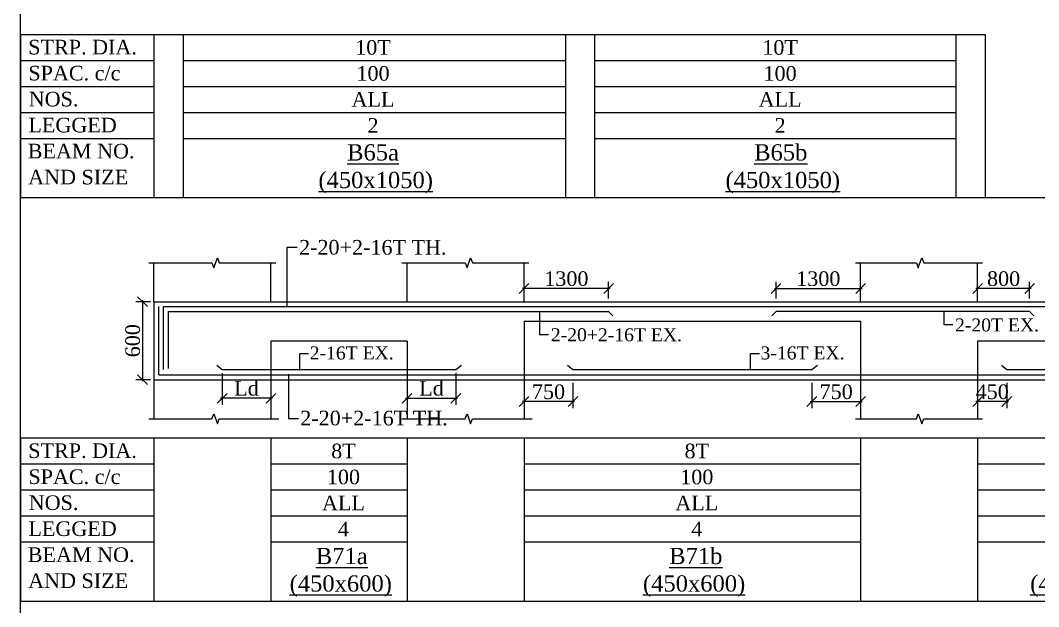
# Model space of a CAD drawing. Header units: millimetres. Extents: x 9781889 to 10654170, y -7832723 to -7608561.
# Drawn here: x 10201467 to 10217129, y -7781760 to -7772739 of the extents above; entities that cross this region are included whole.
import ezdxf
from ezdxf.enums import TextEntityAlignment as Align

# ---------------------------------------------------------------- set-up
doc = ezdxf.new("R2010")
doc.units = ezdxf.units.MM
doc.header["$LTSCALE"] = 10
doc.header["$PDMODE"] = 3
doc.linetypes.add('HIDDEN', pattern=[0.375, 0.25, -0.125])
for name, color, linetype, lineweight in [('S-CUT OUT LINE', 9, 'Continuous', 0), ('S-DIM L.S.', 7, 'Continuous', 0), ('S-L.S.SECTION', 5, 'Continuous', 0), ('S-L.S.SLAB LINE', 252, 'HIDDEN', 0), ('S-L.S.STEEL', 1, 'Continuous', 9), ('S-SECTION MARK', 7, 'Continuous', 0), ('S-SHEET', 251, 'Continuous', 0), ('S-TEXT', 7, 'Continuous', 0), ('S-TEXT L.S. BEAM NO.', 30, 'Continuous', 0), ('S-TEXT. L.S.', 7, 'Continuous', 0)]:
    doc.layers.add(name, color=color, linetype=linetype, lineweight=lineweight)
doc.styles.add('135', font='arial.ttf', dxfattribs={"width": 0.8, "height": 135})
doc.styles.get("Standard").update_dxf_attribs({"font": 'arial.ttf'})
doc.styles.add('TEXT', font='times.ttf')
doc.dimstyles.new('75', dxfattribs={"dimtxt": 135, "dimasz": 90, "dimexe": 0.1, "dimexo": 0.03, "dimgap": 0.09, "dimtad": 1, "dimdec": 0, "dimzin": 0, "dimdsep": 46, "dimtxsty": '135', "dimblk": 'ARCHTICK', "dimcen": 0.09, "dimclrd": 256, "dimclre": 256, "dimclrt": 256, "dimadec": 0, "dimazin": 0, "dimtfac": 1, "dimtdec": 0, "dimtofl": 0, "dimtmove": 1, "dimatfit": 3, "dimldrblk": 'DOTSMALL', "dimfxl": 1, "dimtolj": 1, "dimtzin": 0, "dimlwd": -1, "dimlwe": -1, "dimarcsym": 0})
doc.dimstyles.new('SETU_1', dxfattribs={"dimtxt": 200, "dimasz": 150, "dimexe": 100, "dimexo": 50, "dimgap": 35, "dimtad": 1, "dimdec": 0, "dimzin": 0, "dimdsep": 46, "dimtxsty": 'Standard', "dimblk": 'OBLIQUE', "dimcen": 150, "dimdle": 25, "dimclrd": 256, "dimclre": 7, "dimclrt": 256, "dimadec": 0, "dimazin": 0, "dimtfac": 1, "dimtdec": 0, "dimtofl": 0, "dimtmove": 1, "dimatfit": 3, "dimfxl": 1, "dimtolj": 1, "dimtzin": 0, "dimlwd": -1, "dimlwe": 5, "dimarcsym": 1})

# ---------------------------------------------------------------- blocks, each defined once
blk = doc.blocks.new('_ArchTick')
at = {"color": 0, "linetype": 'ByBlock', "const_width": 0.15}
blk.add_lwpolyline([(-0.5, -0.5), (0.5, 0.5)], dxfattribs=at)
blk = doc.blocks.new('_Oblique')
at = {"color": 0, "linetype": 'ByBlock', "lineweight": -2}
blk.add_line((-0.5, -0.5), (0.5, 0.5), dxfattribs=at)
blk = doc.blocks.new('*D658')
at = {"layer": 'Defpoints', "color": 0, "transparency": 16777216}
for p in [(10203520, -7777068), (10203345, -7778268), (10203520, -7778268)]:
    blk.add_point(p, dxfattribs=at)
at = {"layer": 'S-DIM L.S.', "color": 7, "lineweight": 5, "transparency": 16777216}
for p, q in [((10203470, -7777068), (10203245, -7777068)), ((10203470, -7778268), (10203245, -7778268))]:
    blk.add_line(p, q, dxfattribs=at)
at = {"layer": 'S-DIM L.S.', "transparency": 16777216}
blk.add_line((10203345, -7777043), (10203345, -7778293), dxfattribs=at)
at = {"layer": 'S-DIM L.S.', "transparency": 16777216, "xscale": 150, "yscale": 150, "zscale": 150}
for p, rotation in [((10203345, -7777068), 90), ((10203345, -7778268), 270)]:
    blk.add_blockref('_Oblique', p, dxfattribs=dict(at, rotation=rotation))
at = {"layer": 'S-DIM L.S.', "transparency": 16777216, "insert": (10203195, -7777668), "char_height": 225, "attachment_point": 5, "rotation": 90, "style": 'TEXT'}
blk.add_mtext('\\A1;600', dxfattribs=at)
blk = doc.blocks.new('*D659')
at = {"layer": 'Defpoints', "color": 0, "transparency": 16777216}
for p in [(10209215, -7776865), (10209215, -7777068, 0), (10210515, -7777068, 0)]:
    blk.add_point(p, dxfattribs=at)
at = {"layer": 'S-DIM L.S.', "color": 7, "lineweight": 5, "transparency": 16777216}
for p, q in [((10209215, -7777018), (10209215, -7776765)), ((10210515, -7777018), (10210515, -7776765))]:
    blk.add_line(p, q, dxfattribs=at)
at = {"layer": 'S-DIM L.S.', "transparency": 16777216}
blk.add_line((10210540, -7776865), (10209190, -7776865), dxfattribs=at)
at = {"layer": 'S-DIM L.S.', "transparency": 16777216, "xscale": 150, "yscale": 150, "zscale": 150, "rotation": 180}
blk.add_blockref('_Oblique', (10209215, -7776865), dxfattribs=at)
at = {"layer": 'S-DIM L.S.', "transparency": 16777216, "xscale": 150, "yscale": 150, "zscale": 150}
blk.add_blockref('_Oblique', (10210515, -7776865), dxfattribs=at)
at = {"layer": 'S-DIM L.S.', "transparency": 16777216, "insert": (10209865, -7776715), "char_height": 225, "attachment_point": 5, "style": 'TEXT'}
blk.add_mtext('\\A1;1300', dxfattribs=at)
blk = doc.blocks.new('*D650')
at = {"layer": 'Defpoints', "color": 0, "transparency": 16777216}
for p in [(10213640, -7778268, 0), (10214390, -7778268, 0), (10214390, -7778604)]:
    blk.add_point(p, dxfattribs=at)
at = {"layer": 'S-DIM L.S.', "color": 7, "lineweight": 5, "transparency": 16777216}
for p, q in [((10213640, -7778318), (10213640, -7778704)), ((10214390, -7778318), (10214390, -7778704))]:
    blk.add_line(p, q, dxfattribs=at)
at = {"layer": 'S-DIM L.S.', "transparency": 16777216}
blk.add_line((10213615, -7778604), (10214415, -7778604), dxfattribs=at)
at = {"layer": 'S-DIM L.S.', "transparency": 16777216, "xscale": 150, "yscale": 150, "zscale": 150, "rotation": 180}
blk.add_blockref('_Oblique', (10213640, -7778604), dxfattribs=at)
at = {"layer": 'S-DIM L.S.', "transparency": 16777216, "xscale": 150, "yscale": 150, "zscale": 150}
blk.add_blockref('_Oblique', (10214390, -7778604), dxfattribs=at)
at = {"layer": 'S-DIM L.S.', "transparency": 16777216, "insert": (10214015, -7778455), "char_height": 225, "attachment_point": 5, "style": 'TEXT'}
blk.add_mtext('\\A1;750', dxfattribs=at)
blk = doc.blocks.new('*D651')
at = {"layer": 'Defpoints', "color": 0, "transparency": 16777216}
for p in [(10209215, -7778268, 0), (10209965, -7778268, 0), (10209215, -7778604)]:
    blk.add_point(p, dxfattribs=at)
at = {"layer": 'S-DIM L.S.', "color": 7, "lineweight": 5, "transparency": 16777216}
for p, q in [((10209215, -7778318), (10209215, -7778704)), ((10209965, -7778318), (10209965, -7778704))]:
    blk.add_line(p, q, dxfattribs=at)
at = {"layer": 'S-DIM L.S.', "transparency": 16777216}
blk.add_line((10209990, -7778604), (10209190, -7778604), dxfattribs=at)
at = {"layer": 'S-DIM L.S.', "transparency": 16777216, "xscale": 150, "yscale": 150, "zscale": 150, "rotation": 180}
blk.add_blockref('_Oblique', (10209215, -7778604), dxfattribs=at)
at = {"layer": 'S-DIM L.S.', "transparency": 16777216, "xscale": 150, "yscale": 150, "zscale": 150}
blk.add_blockref('_Oblique', (10209965, -7778604), dxfattribs=at)
at = {"layer": 'S-DIM L.S.', "transparency": 16777216, "insert": (10209590, -7778455), "char_height": 225, "attachment_point": 5, "style": 'TEXT'}
blk.add_mtext('\\A1;750', dxfattribs=at)
blk = doc.blocks.new('*D652')
at = {"layer": 'Defpoints', "color": 0, "transparency": 16777216}
for p in [(10216190, -7776865), (10216190, -7777068, 0), (10216990, -7777068, 0)]:
    blk.add_point(p, dxfattribs=at)
at = {"layer": 'S-DIM L.S.', "color": 7, "lineweight": 5, "transparency": 16777216}
for p, q in [((10216190, -7777018), (10216190, -7776765)), ((10216990, -7777018), (10216990, -7776765))]:
    blk.add_line(p, q, dxfattribs=at)
at = {"layer": 'S-DIM L.S.', "transparency": 16777216}
blk.add_line((10217015, -7776865), (10216165, -7776865), dxfattribs=at)
at = {"layer": 'S-DIM L.S.', "transparency": 16777216, "xscale": 150, "yscale": 150, "zscale": 150, "rotation": 180}
blk.add_blockref('_Oblique', (10216190, -7776865), dxfattribs=at)
at = {"layer": 'S-DIM L.S.', "transparency": 16777216, "xscale": 150, "yscale": 150, "zscale": 150}
blk.add_blockref('_Oblique', (10216990, -7776865), dxfattribs=at)
at = {"layer": 'S-DIM L.S.', "transparency": 16777216, "insert": (10216590, -7776715), "char_height": 225, "attachment_point": 5, "style": 'TEXT'}
blk.add_mtext('\\A1;800', dxfattribs=at)
blk = doc.blocks.new('*D653')
at = {"layer": 'Defpoints', "color": 0, "transparency": 16777216}
for p in [(10214390, -7776865), (10213090, -7777068, 0), (10214390, -7777068, 0)]:
    blk.add_point(p, dxfattribs=at)
at = {"layer": 'S-DIM L.S.', "color": 7, "lineweight": 5, "transparency": 16777216}
for p, q in [((10213090, -7777018), (10213090, -7776765)), ((10214390, -7777018), (10214390, -7776765))]:
    blk.add_line(p, q, dxfattribs=at)
at = {"layer": 'S-DIM L.S.', "transparency": 16777216}
blk.add_line((10213065, -7776865), (10214415, -7776865), dxfattribs=at)
at = {"layer": 'S-DIM L.S.', "transparency": 16777216, "xscale": 150, "yscale": 150, "zscale": 150, "rotation": 180}
blk.add_blockref('_Oblique', (10213090, -7776865), dxfattribs=at)
at = {"layer": 'S-DIM L.S.', "transparency": 16777216, "xscale": 150, "yscale": 150, "zscale": 150}
blk.add_blockref('_Oblique', (10214390, -7776865), dxfattribs=at)
at = {"layer": 'S-DIM L.S.', "transparency": 16777216, "insert": (10213740, -7776715), "char_height": 225, "attachment_point": 5, "style": 'TEXT'}
blk.add_mtext('\\A1;1300', dxfattribs=at)
blk = doc.blocks.new('*D655')
at = {"layer": 'Defpoints', "color": 0, "transparency": 16777216}
for p in [(10216190, -7778268, 0), (10216640, -7778268, 0), (10216190, -7778604)]:
    blk.add_point(p, dxfattribs=at)
at = {"layer": 'S-DIM L.S.', "color": 7, "lineweight": 5, "transparency": 16777216}
for p, q in [((10216190, -7778318), (10216190, -7778704)), ((10216640, -7778318), (10216640, -7778704))]:
    blk.add_line(p, q, dxfattribs=at)
at = {"layer": 'S-DIM L.S.', "transparency": 16777216}
blk.add_line((10216665, -7778604), (10216165, -7778604), dxfattribs=at)
at = {"layer": 'S-DIM L.S.', "transparency": 16777216, "xscale": 150, "yscale": 150, "zscale": 150, "rotation": 180}
blk.add_blockref('_Oblique', (10216190, -7778604), dxfattribs=at)
at = {"layer": 'S-DIM L.S.', "transparency": 16777216, "xscale": 150, "yscale": 150, "zscale": 150}
blk.add_blockref('_Oblique', (10216640, -7778604), dxfattribs=at)
at = {"layer": 'S-DIM L.S.', "transparency": 16777216, "insert": (10216415, -7778455), "char_height": 225, "attachment_point": 5, "style": 'TEXT'}
blk.add_mtext('\\A1;450', dxfattribs=at)
blk = doc.blocks.new('*D1200')
at = {"layer": 'Defpoints', "color": 0, "transparency": 16777216}
for p in [(10204570, -7778118, 0), (10205320, -7778218, 0), (10204570, -7778554)]:
    blk.add_point(p, dxfattribs=at)
at = {"layer": 'S-DIM L.S.', "color": 7, "lineweight": 5, "transparency": 16777216}
for p, q in [((10204570, -7778168), (10204570, -7778654)), ((10205320, -7778268), (10205320, -7778654))]:
    blk.add_line(p, q, dxfattribs=at)
at = {"layer": 'S-DIM L.S.', "transparency": 16777216}
blk.add_line((10205345, -7778554), (10204545, -7778554), dxfattribs=at)
at = {"layer": 'S-DIM L.S.', "transparency": 16777216, "xscale": 150, "yscale": 150, "zscale": 150, "rotation": 180}
blk.add_blockref('_Oblique', (10204570, -7778554), dxfattribs=at)
at = {"layer": 'S-DIM L.S.', "transparency": 16777216, "xscale": 150, "yscale": 150, "zscale": 150}
blk.add_blockref('_Oblique', (10205320, -7778554), dxfattribs=at)
at = {"layer": 'S-DIM L.S.', "transparency": 16777216, "insert": (10204945, -7778402), "char_height": 225, "attachment_point": 5, "style": 'TEXT'}
blk.add_mtext('\\A1;Ld', dxfattribs=at)
blk = doc.blocks.new('*D1201')
at = {"layer": 'Defpoints', "color": 0, "transparency": 16777216}
for p in [(10207415, -7778218, 0), (10208165, -7778118, 0), (10208165, -7778554)]:
    blk.add_point(p, dxfattribs=at)
at = {"layer": 'S-DIM L.S.', "color": 7, "lineweight": 5, "transparency": 16777216}
for p, q in [((10208165, -7778168), (10208165, -7778654)), ((10207415, -7778268), (10207415, -7778654))]:
    blk.add_line(p, q, dxfattribs=at)
at = {"layer": 'S-DIM L.S.', "transparency": 16777216}
blk.add_line((10207390, -7778554), (10208190, -7778554), dxfattribs=at)
at = {"layer": 'S-DIM L.S.', "transparency": 16777216, "xscale": 150, "yscale": 150, "zscale": 150, "rotation": 180}
blk.add_blockref('_Oblique', (10207415, -7778554), dxfattribs=at)
at = {"layer": 'S-DIM L.S.', "transparency": 16777216, "xscale": 150, "yscale": 150, "zscale": 150}
blk.add_blockref('_Oblique', (10208165, -7778554), dxfattribs=at)
at = {"layer": 'S-DIM L.S.', "transparency": 16777216, "insert": (10207790, -7778402), "char_height": 225, "attachment_point": 5, "style": 'TEXT'}
blk.add_mtext('\\A1;Ld', dxfattribs=at)

msp = doc.modelspace()

# ---------------------------------------------------------------- linework, layer by layer
at = {"layer": 'S-CUT OUT LINE', "color": 5, "elevation": 0}
for points in [[(10203441.5, -7776468.4), (10204413.8, -7776468.4), (10204441.8, -7776545.2), (10204497.7, -7776391.5), (10204525.7, -7776468.4), (10205394.7, -7776468.4)], [(10207336.5, -7776468.4), (10208308.9, -7776468.4), (10208336.8, -7776545.2), (10208392.8, -7776391.5), (10208420.8, -7776468.4), (10209289.8, -7776468.4)], [(10214311.5, -7776468.4), (10215250.5, -7776468.4), (10215278.4, -7776545.2), (10215334.4, -7776391.5), (10215362.4, -7776468.4), (10216264.7, -7776468.4)], [(10203441.5, -7778868.4), (10204413.8, -7778868.4), (10204441.8, -7778791.5), (10204497.7, -7778945.2), (10204525.7, -7778868.4), (10205443.7, -7778868.4)], [(10207336.5, -7778868.4), (10208308.9, -7778868.4), (10208336.8, -7778791.5), (10208392.8, -7778945.2), (10208420.8, -7778868.4), (10209338.8, -7778868.4)], [(10214311.5, -7778868.4), (10215250.5, -7778868.4), (10215278.4, -7778791.5), (10215334.4, -7778945.2), (10215362.4, -7778868.4), (10216264.7, -7778868.4)]]:
    msp.add_lwpolyline(points, dxfattribs=at)
at = {"layer": 'S-L.S.SECTION'}
for p, q in [((10203519.7, -7777068.4, 0), (10203519.7, -7776468.4, 0)), ((10205319.7, -7777068.4, 0), (10205319.7, -7776468.4, 0)), ((10207414.8, -7777068.4, 0), (10207414.8, -7776468.4, 0)), ((10209214.8, -7777068.4, 0), (10209214.8, -7776468.4, 0)), ((10214389.7, -7777068.4, 0), (10214389.7, -7776468.4, 0)), ((10216189.7, -7777068.4, 0), (10216189.7, -7776468.4, 0)), ((10203519.7, -7777068.4, 0), (10221124.8, -7777068.4, 0)), ((10203519.8, -7777068.4, 0), (10203519.8, -7778268.4, 0)), ((10203519.7, -7778268.4, 0), (10226128.6, -7778268.4, 0)), ((10203519.7, -7778268.4, 0), (10203519.7, -7778868.4, 0)), ((10205319.7, -7778268.4, 0), (10205319.7, -7778868.4, 0)), ((10207414.8, -7778268.4, 0), (10207414.8, -7778868.4, 0)), ((10209214.8, -7778268.4, 0), (10209214.8, -7778868.4, 0)), ((10214389.7, -7778268.4, 0), (10214389.7, -7778868.4, 0)), ((10216189.7, -7778268.4, 0), (10216189.7, -7778868.4, 0))]:
    msp.add_line(p, q, dxfattribs=at)
at = {"layer": 'S-L.S.SLAB LINE', "ltscale": 0.3}
for p, q in [((10209214.7, -7777368.4, 0), (10214389.7, -7777368.4, 0)), ((10209214.8, -7777368.4, 0), (10209214.8, -7778268.4, 0)), ((10214389.7, -7777368.4, 0), (10214389.7, -7778268.4, 0)), ((10203519.7, -7777668.4, 0), (10203519.8, -7777668.4, 0)), ((10205319.7, -7777668.4, 0), (10207414.7, -7777668.4, 0)), ((10205319.7, -7777668.4, 0), (10205319.7, -7778268.4, 0)), ((10207414.7, -7777668.4, 0), (10207414.7, -7778268.4, 0)), ((10216189.8, -7777668.4, 0), (10217819.8, -7777668.4, 0)), ((10216189.8, -7777668.4, 0), (10216189.8, -7778268.4, 0))]:
    msp.add_line(p, q, dxfattribs=at)
at = {"layer": 'S-L.S.STEEL'}
for p, q in [((10203594.7, -7778193.4, 0), (10203594.7, -7777143.4, 0)), ((10203744.7, -7778097.2, 0), (10203744.7, -7777218.4, 0)), ((10203744.7, -7777218.4, 0), (10210514.8, -7777218.4, 0)), ((10210514.8, -7777218.4, 0), (10210578, -7777285.2, 0)), ((10213089.7, -7777218.4, 0), (10213026.5, -7777285.2, 0)), ((10216989.8, -7777218.4, 0), (10213089.7, -7777218.4, 0)), ((10216989.8, -7777218.4, 0), (10217053, -7777285.2, 0)), ((10203594.7, -7778193.4, 0), (10226057.7, -7778193.4, 0))]:
    msp.add_line(p, q, dxfattribs=at)
at = {"layer": 'S-L.S.STEEL', "elevation": 0}
for points in [[(10208254.4, -7778050.1), (10208164.9, -7778118.4), (10204569.6, -7778118.4), (10204487.6, -7778047.6)], [(10213729.1, -7778050.1), (10213639.6, -7778118.4), (10209964.9, -7778118.4), (10209882.9, -7778047.6)], [(10218964.2, -7778050.1), (10218874.7, -7778118.4), (10216639.9, -7778118.4), (10216557.9, -7778047.6)]]:
    msp.add_lwpolyline(points, dxfattribs=at)
at = {"layer": 'S-L.S.STEEL'}
msp.add_polyline3d([(10203669.7, -7778113.7, 0), (10203669.7, -7777143.4, 0), (10221035.8, -7777143.4, 0), (10221035.8, -7778133.8, 0)], dxfattribs=at)
at = {"layer": 'S-SHEET'}
for p, q in [((10201466.6, -7772955.4, 0), (10203519.7, -7772955.4, 0)), ((10201466.6, -7772955.4), (10201466.6, -7775464.6)), ((10203519.7, -7772955.4, 0), (10216304.7, -7772955.4, 0)), ((10203519.7, -7772955.4, 0), (10203519.7, -7775464.6, 0)), ((10203969.7, -7772955.4, 0), (10203969.7, -7775464.6, 0)), ((10209849.7, -7772955.4, 0), (10209849.7, -7775464.6, 0)), ((10210299.7, -7772955.4, 0), (10210299.7, -7775464.6, 0)), ((10215854.7, -7772955.4, 0), (10215854.7, -7775464.6, 0)), ((10216304.7, -7772955.4, 0), (10216304.7, -7775464.6, 0)), ((10201466.6, -7773355.4, 0), (10203519.7, -7773355.4, 0)), ((10203969.7, -7773355.4, 0), (10209849.7, -7773355.4, 0)), ((10210299.7, -7773355.4, 0), (10215854.7, -7773355.4, 0)), ((10201466.6, -7773755.4, 0), (10203519.7, -7773755.4, 0)), ((10203969.7, -7773755.4, 0), (10209849.7, -7773755.4, 0)), ((10210299.7, -7773755.4, 0), (10215854.7, -7773755.4, 0)), ((10201466.6, -7774155.4, 0), (10203519.7, -7774155.4, 0)), ((10203969.7, -7774155.4, 0), (10209849.7, -7774155.4, 0)), ((10210299.7, -7774155.4, 0), (10215854.7, -7774155.4, 0)), ((10201466.6, -7774555.4, 0), (10203519.7, -7774555.4, 0)), ((10203969.7, -7774555.4, 0), (10209849.7, -7774555.4, 0)), ((10210299.7, -7774555.4, 0), (10215854.7, -7774555.4, 0)), ((10201466.6, -7775464.6), (10252800.8, -7775464.6)), ((10201466.6, -7775464.6, 0), (10203519.7, -7775464.6, 0)), ((10203519.7, -7775464.6, 0), (10216304.7, -7775464.6, 0)), ((10201466.6, -7779164.9, 0), (10203519.7, -7779164.9, 0)), ((10201466.6, -7779164.9), (10201466.6, -7781674.1)), ((10203519.7, -7779164.9, 0), (10226128.6, -7779164.9, 0)), ((10203519.7, -7779164.9, 0), (10203519.7, -7781674.1, 0)), ((10205319.7, -7779164.9, 0), (10205319.7, -7781674.1, 0)), ((10207414.7, -7779164.9, 0), (10207414.7, -7781674.1, 0)), ((10209214.7, -7779164.9, 0), (10209214.7, -7781674.1, 0)), ((10214389.7, -7779164.9, 0), (10214389.7, -7781674.1, 0)), ((10216189.7, -7779164.9, 0), (10216189.7, -7781674.1, 0)), ((10201466.6, -7779564.9, 0), (10203519.7, -7779564.9, 0)), ((10205319.7, -7779564.9, 0), (10207414.7, -7779564.9, 0)), ((10209214.7, -7779564.9, 0), (10214389.7, -7779564.9, 0)), ((10216189.7, -7779564.9, 0), (10219324.7, -7779564.9, 0)), ((10201466.6, -7779964.9, 0), (10203519.7, -7779964.9, 0)), ((10205319.7, -7779964.9, 0), (10207414.7, -7779964.9, 0)), ((10209214.7, -7779964.9, 0), (10214389.7, -7779964.9, 0)), ((10216189.7, -7779964.9, 0), (10219324.7, -7779964.9, 0)), ((10201466.6, -7780364.9, 0), (10203519.7, -7780364.9, 0)), ((10205319.7, -7780364.9, 0), (10207414.7, -7780364.9, 0)), ((10209214.7, -7780364.9, 0), (10214389.7, -7780364.9, 0)), ((10216189.7, -7780364.9, 0), (10219324.7, -7780364.9, 0)), ((10201466.6, -7780764.9, 0), (10203519.7, -7780764.9, 0)), ((10205319.7, -7780764.9, 0), (10207414.7, -7780764.9, 0)), ((10209214.7, -7780764.9, 0), (10214389.7, -7780764.9, 0)), ((10216189.7, -7780764.9, 0), (10219324.7, -7780764.9, 0)), ((10201466.6, -7781674.1), (10252800.8, -7781674.1)), ((10201466.6, -7781674.1, 0), (10203519.7, -7781674.1, 0)), ((10203519.7, -7781674.1, 0), (10226128.6, -7781674.1, 0))]:
    msp.add_line(p, q, dxfattribs=at)
msp.add_lwpolyline([(10201466.6, -7760218.1), (10252800.8, -7760218.1), (10252800.8, -7801877.7), (10201466.6, -7801877.7)], close=True, dxfattribs=at)

# ---------------------------------------------------------------- texts
at = {"layer": 'S-TEXT', "style": 'TEXT'}
for s, p in [('STRP. DIA.', (10202423.5, -7773263.4, 0)), ('SPAC. c/c', (10202297.8, -7773663.4, 0)), ('NOS.', (10201977.3, -7774063.4, 0)), ('LEGGED', (10202269.9, -7774463.4, 0)), ('BEAM NO.', (10202401.1, -7774863.4, 0)), ('AND SIZE', (10202355.9, -7775263.4, 0)), ('STRP. DIA.', (10202423.5, -7779472.9, 0)), ('SPAC. c/c', (10202297.8, -7779872.9, 0)), ('NOS.', (10201977.3, -7780272.9, 0)), ('LEGGED', (10202269.9, -7780672.9, 0)), ('BEAM NO.', (10202401.1, -7781072.9, 0)), ('AND SIZE', (10202355.9, -7781472.9, 0))]:
    msp.add_text(s, height=225, dxfattribs=at).set_placement(p, align=Align.CENTER)
at = {"layer": 'S-TEXT', "linetype": 'ByBlock', "style": 'TEXT'}
for s, p in [('10T', (10206891, -7773155.4, 0)), ('10T', (10213152.3, -7773155.4, 0)), ('100', (10206891, -7773555.4, 0)), ('100', (10213152.3, -7773555.4, 0)), ('ALL', (10206891, -7773955.4, 0)), ('ALL', (10213152.3, -7773955.4, 0)), ('2', (10206891, -7774355.4, 0)), ('2', (10213152.3, -7774355.4, 0)), ('8T', (10206436.3, -7779364.9, 0)), ('8T', (10211871.3, -7779364.9, 0)), ('100', (10206436.3, -7779764.9, 0)), ('100', (10211871.3, -7779764.9, 0)), ('ALL', (10206436.3, -7780164.9, 0)), ('ALL', (10211871.3, -7780164.9, 0)), ('4', (10206436.3, -7780564.9, 0)), ('4', (10211871.3, -7780564.9, 0))]:
    msp.add_text(s, height=225, dxfattribs=at).set_placement(p, align=Align.MIDDLE_CENTER)
at = {"layer": 'S-TEXT L.S. BEAM NO.', "color": 200, "linetype": 'ByBlock', "style": 'TEXT'}
for s, p in [('%%UB65a', (10206492.2, -7774896, 0)), ('%%UB65b', (10212753.5, -7774896, 0)), ('%%U(450x1050)', (10206051.1, -7775320.9, 0)), ('%%U(450x1050)', (10212312.4, -7775320.9, 0))]:
    msp.add_text(s, height=250, dxfattribs=at).set_placement(p)
at = {"layer": 'S-TEXT L.S. BEAM NO.', "color": 140, "linetype": 'ByBlock', "style": 'TEXT'}
for s, p in [('%%UB71a', (10206011.6, -7781105.5, 0)), ('%%UB71b', (10211446.6, -7781105.5, 0)), ('%%U(450x600)', (10205608.5, -7781528.5, 0)), ('%%U(450x600)', (10211043.5, -7781528.5, 0)), ('%%U(450x600)', (10216998.5, -7781528.5, 0))]:
    msp.add_text(s, height=250, dxfattribs=at).set_placement(p)
at = {"layer": 'S-TEXT. L.S.', "style": 'TEXT'}
for s, height, p in [('2-20+2-16T TH.', 225, (10205753.3, -7776343.3, 0)), ('2-20T EX.', 200, (10215843.1, -7777526.4, 0)), ('2-20+2-16T EX.', 200, (10209626.2, -7777677.1, 0)), ('2-16T EX.', 200, (10205917.2, -7777956.3, 0)), ('3-16T EX.', 200, (10212851.5, -7777956.3, 0)), ('2-20+2-16T TH.', 225, (10205771.6, -7778970.8, 0))]:
    msp.add_text(s, height=height, dxfattribs=at).set_placement(p)

# ---------------------------------------------------------------- dimensions: what is measured, and where the dimension line sits
at = {"layer": 'S-DIM L.S.'}
for base, p1, p2, picture, middle in [((10209214.8, -7776864.6, 0), (10210514.8, -7777068.4, 0), (10209214.8, -7777068.4, 0), '*D659', (10209864.8, -7776715.1, 0)), ((10216189.8, -7776864.6, 0), (10216989.8, -7777068.4, 0), (10216189.8, -7777068.4, 0), '*D652', (10216589.8, -7776715.1, 0)), ((10209214.8, -7778604.4, 0), (10209964.9, -7778268.4, 0), (10209214.8, -7778268.4, 0), '*D651', (10209589.9, -7778454.7, 0))]:
    dim = msp.add_linear_dim(base=base, p1=p1, p2=p2, dimstyle='SETU_1', override={"dimtxt": 225, "dimtxsty": 'TEXT'}, dxfattribs=at)
    dim.commit()
    dim.dimension.update_dxf_attribs({"geometry": picture, "text_midpoint": middle})
for base, p1, p2, picture, middle in [((10214389.7, -7776864.6, 0), (10213089.7, -7777068.4, 0), (10214389.7, -7777068.4, 0), '*D653', (10213739.7, -7776715.1, 0)), ((10214389.7, -7778604.4, 0), (10213639.6, -7778268.4, 0), (10214389.7, -7778268.4, 0), '*D650', (10214014.7, -7778454.7, 0))]:
    dim = msp.add_linear_dim(base=base, p1=p1, p2=p2, angle=180, dimstyle='SETU_1', override={"dimtxt": 225, "dimtxsty": 'TEXT'}, dxfattribs=at)
    dim.commit()
    dim.dimension.update_dxf_attribs({"geometry": picture, "text_midpoint": middle})
at = {"layer": 'S-DIM L.S.', "color": 7}
dim = msp.add_linear_dim(base=(10203344.6, -7778268.4, 0), p1=(10203519.7, -7777068.4, 0), p2=(10203519.7, -7778268.4, 0), angle=90, dimstyle='SETU_1', override={"dimtxt": 225, "dimlfac": 0.5, "dimtxsty": 'TEXT'}, dxfattribs=at)
dim.commit()
dim.dimension.update_dxf_attribs({"geometry": '*D658', "text_midpoint": (10203195.1, -7777668.4, 0)})
at = {"layer": 'S-DIM L.S.'}
dim = msp.add_linear_dim(base=(10204569.6, -7778554.4, 0), p1=(10205319.7, -7778218.4, 0), p2=(10204569.6, -7778118.4, 0), text='Ld', dimstyle='SETU_1', override={"dimtxt": 225, "dimtxsty": 'TEXT'}, dxfattribs=at)
dim.commit()
dim.dimension.update_dxf_attribs({"geometry": '*D1200', "text_midpoint": (10204944.7, -7778401.8, 0)})
dim = msp.add_linear_dim(base=(10208164.9, -7778554.4, 0), p1=(10207414.7, -7778218.4, 0), p2=(10208164.9, -7778118.4, 0), angle=180, text='Ld', dimstyle='SETU_1', override={"dimtxt": 225, "dimtxsty": 'TEXT'}, dxfattribs=at)
dim.commit()
dim.dimension.update_dxf_attribs({"geometry": '*D1201', "text_midpoint": (10207789.8, -7778401.8, 0)})
dim = msp.add_linear_dim(base=(10216189.8, -7778604.4, 0), p1=(10216639.9, -7778268.4, 0), p2=(10216189.8, -7778268.4, 0), dimstyle='SETU_1', override={"dimtxt": 225, "dimtxsty": 'TEXT'}, dxfattribs=at)
dim.commit()
dim.dimension.update_dxf_attribs({"geometry": '*D655', "text_midpoint": (10216414.9, -7778604.4, 0), "dimtype": 160})

# ---------------------------------------------------------------- leaders
at = {"layer": 'S-SECTION MARK'}
for points in [[(10205571.6, -7777143.4, 0), (10205571.6, -7776228.2, 0), (10205724.2, -7776228.2, 0)], [(10209452.1, -7777218.4, 0), (10209452.1, -7777571.9, 0), (10209591.5, -7777571.9, 0)], [(10215669.1, -7777218.4, 0), (10215669.1, -7777421.2, 0), (10215808.4, -7777421.2, 0)], [(10205763.3, -7778118.4, 0), (10205763.3, -7777866, 0), (10205898.7, -7777866, 0)], [(10212697.6, -7778118.4, 0), (10212697.6, -7777866, 0), (10212833, -7777866, 0)], [(10205590, -7778189.4, 0), (10205590, -7778865.9, 0), (10205742.5, -7778865.9, 0)]]:
    msp.add_leader(points, dimstyle='75', override={"dimasz": 75}, dxfattribs=at)

doc.saveas('drawing.dxf')
